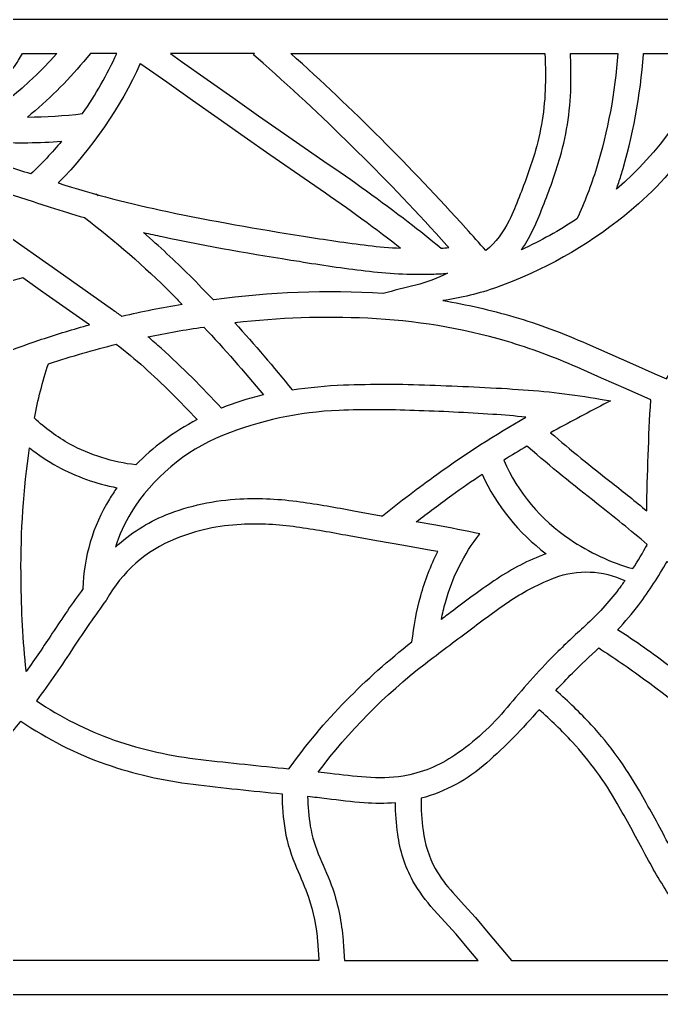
# Model space of a CAD drawing. Header units: centimetres. Extents: x 15.73 to 24.84, y -9 to -5.19.
# Drawn here: x 19.406 to 21.92, y -9 to -5.185 of the extents above; entities that cross this region are included whole.
import ezdxf

# ---------------------------------------------------------------- set-up
doc = ezdxf.new("R2010")
doc.units = ezdxf.units.CM
doc.header["$MEASUREMENT"] = 0
doc.layers.add('layer 1', color=7, linetype='Continuous')

msp = doc.modelspace()

# ---------------------------------------------------------------- linework, layer by layer
at = {"layer": 'layer 1', "color": 250, "lineweight": 30}
for points, knots in [([(24.84209, -5.18529), (24.84209, -5.18529), (24.84209, -9.00021), (24.84209, -9.00021), (24.84209, -9.00021), (24.84209, -9.00021), (15.72996, -9.00021), (15.72996, -9.00021), (15.72996, -9.00021), (15.72996, -9.00021), (15.72996, -5.18529), (15.72996, -5.18529), (15.72996, -5.18529), (15.72996, -5.18529), (24.84209, -5.18529), (24.84209, -5.18529)], [0, 0, 0, 0, 0.2, 0.2, 0.2, 0.2, 0.4, 0.4, 0.4, 0.4, 0.6, 0.6, 0.6, 0.6, 1, 1, 1, 1]), ([(19.05553, -5.69501), (19.04435, -5.6937), (19.03313, -5.69251), (19.02191, -5.69145), (19.02191, -5.69145), (19.15064, -5.6193), (19.26443, -5.52338), (19.35733, -5.40872), (19.35733, -5.40872), (19.37341, -5.38834), (19.38834, -5.36708), (19.40205, -5.34503), (19.40205, -5.34503), (19.40205, -5.34503), (19.41845, -5.31866), (19.41845, -5.31866), (19.41845, -5.31866), (19.41845, -5.31866), (19.55253, -5.31866), (19.55253, -5.31866), (19.55253, -5.31866), (19.41562, -5.47185), (19.25079, -5.59767), (19.06695, -5.68939), (19.06695, -5.68939), (19.06695, -5.68939), (19.05555, -5.69501), (19.05555, -5.69501)], [0, 0, 0, 0, 0.125, 0.125, 0.125, 0.125, 0.25, 0.25, 0.25, 0.25, 0.375, 0.375, 0.375, 0.375, 0.5, 0.5, 0.5, 0.5, 0.625, 0.625, 0.625, 0.625, 0.75, 0.75, 0.75, 0.75, 1, 1, 1, 1]), ([(19.78716, -5.31866), (19.74951, -5.40079), (19.70465, -5.47946), (19.65317, -5.55371), (19.65317, -5.55371), (19.58162, -5.56178), (19.5097, -5.56628), (19.43771, -5.56723), (19.43771, -5.56723), (19.51711, -5.50183), (19.59048, -5.42947), (19.65698, -5.35098), (19.65698, -5.35098), (19.65698, -5.35098), (19.68437, -5.31866), (19.68437, -5.31866), (19.68437, -5.31866), (19.68437, -5.31866), (19.78716, -5.31866), (19.78716, -5.31866)], [0, 0, 0, 0, 0.1666667, 0.1666667, 0.1666667, 0.1666667, 0.3333333, 0.3333333, 0.3333333, 0.3333333, 0.5, 0.5, 0.5, 0.5, 0.6666667, 0.6666667, 0.6666667, 0.6666667, 1, 1, 1, 1]), ([(21.0802, -6.06931), (21.0802, -6.06931), (21.08755, -6.07745), (21.08755, -6.07745), (21.08755, -6.07745), (21.07742, -6.07846), (21.06726, -6.07929), (21.0571, -6.07994), (21.0571, -6.07994), (21.01493, -6.04497), (20.97217, -6.01073), (20.9288, -5.97724), (20.9288, -5.97724), (20.82088, -5.89488), (20.71077, -5.81546), (20.59855, -5.73907), (20.59855, -5.73907), (20.59855, -5.73907), (20.44382, -5.63236), (20.44382, -5.63236), (20.44382, -5.63236), (20.44382, -5.63236), (20.34283, -5.56175), (20.34283, -5.56175), (20.34283, -5.56175), (20.34283, -5.56175), (20.24194, -5.49099), (20.24194, -5.49099), (20.24194, -5.49099), (20.24194, -5.49099), (20.14115, -5.42008), (20.14115, -5.42008), (20.14115, -5.42008), (20.14115, -5.42008), (20.04046, -5.34903), (20.04046, -5.34903), (20.04046, -5.34903), (20.04046, -5.34903), (19.99754, -5.31866), (19.99754, -5.31866), (19.99754, -5.31866), (19.99754, -5.31866), (20.32706, -5.31866), (20.32706, -5.31866), (20.32706, -5.31866), (20.32706, -5.31866), (20.32328, -5.32292), (20.32328, -5.32292), (20.32328, -5.32292), (20.32328, -5.32292), (20.36072, -5.35608), (20.36072, -5.35608), (20.36072, -5.35608), (20.61364, -5.58022), (20.85385, -5.81837), (21.0802, -6.06931)], [0, 0, 0, 0, 0.0666667, 0.0666667, 0.0666667, 0.0666667, 0.1333333, 0.1333333, 0.1333333, 0.1333333, 0.2, 0.2, 0.2, 0.2, 0.2666667, 0.2666667, 0.2666667, 0.2666667, 0.3333333, 0.3333333, 0.3333333, 0.3333333, 0.4, 0.4, 0.4, 0.4, 0.4666667, 0.4666667, 0.4666667, 0.4666667, 0.5333333, 0.5333333, 0.5333333, 0.5333333, 0.6, 0.6, 0.6, 0.6, 0.6666667, 0.6666667, 0.6666667, 0.6666667, 0.7333333, 0.7333333, 0.7333333, 0.7333333, 0.8, 0.8, 0.8, 0.8, 0.8666667, 0.8666667, 0.8666667, 0.8666667, 1, 1, 1, 1]), ([(20.46904, -5.31866), (20.46904, -5.31866), (21.46355, -5.31866), (21.46355, -5.31866), (21.46355, -5.31866), (21.46355, -5.31866), (21.4637, -5.32137), (21.4637, -5.32137), (21.4637, -5.32137), (21.46562, -5.35676), (21.46628, -5.3922), (21.46565, -5.42764), (21.46565, -5.42764), (21.46491, -5.51846), (21.45204, -5.6088), (21.42741, -5.69624), (21.42741, -5.69624), (21.40889, -5.75874), (21.38725, -5.82028), (21.36259, -5.88062), (21.36259, -5.88062), (21.35095, -5.91164), (21.33789, -5.9421), (21.32343, -5.9719), (21.32343, -5.9719), (21.30212, -6.01728), (21.27117, -6.0575), (21.23274, -6.0897), (21.23274, -6.0897), (21.2068, -6.06042), (21.1807, -6.03126), (21.15443, -6.00227), (21.15443, -6.00227), (20.93817, -5.76249), (20.70941, -5.53432), (20.46907, -5.31868)], [0, 0, 0, 0, 0.1, 0.1, 0.1, 0.1, 0.2, 0.2, 0.2, 0.2, 0.3, 0.3, 0.3, 0.3, 0.4, 0.4, 0.4, 0.4, 0.5, 0.5, 0.5, 0.5, 0.6, 0.6, 0.6, 0.6, 0.7, 0.7, 0.7, 0.7, 0.8, 0.8, 0.8, 0.8, 1, 1, 1, 1]), ([(21.94324, -6.5845), (21.94324, -6.5845), (21.93926, -6.59135), (21.93926, -6.59135), (21.93926, -6.59135), (21.93926, -6.59135), (21.8944, -6.57135), (21.8944, -6.57135), (21.8944, -6.57135), (21.8944, -6.57135), (21.80624, -6.53227), (21.80624, -6.53227), (21.80624, -6.53227), (21.80624, -6.53227), (21.71801, -6.49333), (21.71801, -6.49333), (21.71801, -6.49333), (21.71801, -6.49333), (21.62971, -6.45454), (21.62971, -6.45454), (21.62971, -6.45454), (21.53597, -6.41326), (21.43982, -6.37775), (21.34176, -6.34815), (21.34176, -6.34815), (21.25049, -6.32169), (21.15774, -6.30061), (21.06399, -6.285), (21.06399, -6.285), (21.13576, -6.27479), (21.20633, -6.25754), (21.27472, -6.2335), (21.27472, -6.2335), (21.45612, -6.16872), (21.62529, -6.07395), (21.77528, -5.95309), (21.77528, -5.95309), (21.97648, -5.79138), (22.1299, -5.57815), (22.21921, -5.33595), (22.21921, -5.33595), (22.21921, -5.33595), (22.22558, -5.31866), (22.22558, -5.31866), (22.22558, -5.31866), (22.22558, -5.31866), (22.44048, -5.31866), (22.44048, -5.31866), (22.44048, -5.31866), (22.44048, -5.31866), (22.44231, -5.32816), (22.44231, -5.32816), (22.44231, -5.32816), (22.44599, -5.34711), (22.4504, -5.36591), (22.45555, -5.38452), (22.45555, -5.38452), (22.46532, -5.41821), (22.47661, -5.45145), (22.48935, -5.48414), (22.48935, -5.48414), (22.43286, -5.57465), (22.37979, -5.66722), (22.33023, -5.76169), (22.33023, -5.76169), (22.29462, -5.83174), (22.26018, -5.90237), (22.22692, -5.97355), (22.22692, -5.97355), (22.18302, -6.06589), (22.13564, -6.15655), (22.08487, -6.2453), (22.08487, -6.2453), (22.0486, -6.30873), (22.02806, -6.37989), (22.02497, -6.45288), (22.02497, -6.45288), (22.02487, -6.45771), (22.02494, -6.46255), (22.02516, -6.46738), (22.02516, -6.46738), (21.99463, -6.50407), (21.96724, -6.54324), (21.94324, -6.5845)], [0, 0, 0, 0, 0.0454545, 0.0454545, 0.0454545, 0.0454545, 0.0909091, 0.0909091, 0.0909091, 0.0909091, 0.1363636, 0.1363636, 0.1363636, 0.1363636, 0.1818182, 0.1818182, 0.1818182, 0.1818182, 0.2272727, 0.2272727, 0.2272727, 0.2272727, 0.2727273, 0.2727273, 0.2727273, 0.2727273, 0.3181818, 0.3181818, 0.3181818, 0.3181818, 0.3636364, 0.3636364, 0.3636364, 0.3636364, 0.4090909, 0.4090909, 0.4090909, 0.4090909, 0.4545455, 0.4545455, 0.4545455, 0.4545455, 0.5, 0.5, 0.5, 0.5, 0.5454545, 0.5454545, 0.5454545, 0.5454545, 0.5909091, 0.5909091, 0.5909091, 0.5909091, 0.6363636, 0.6363636, 0.6363636, 0.6363636, 0.6818182, 0.6818182, 0.6818182, 0.6818182, 0.7272727, 0.7272727, 0.7272727, 0.7272727, 0.7727273, 0.7727273, 0.7727273, 0.7727273, 0.8181818, 0.8181818, 0.8181818, 0.8181818, 0.8636364, 0.8636364, 0.8636364, 0.8636364, 0.9090909, 0.9090909, 0.9090909, 0.9090909, 1, 1, 1, 1]), ([(21.56373, -5.31866), (21.56373, -5.31866), (21.74941, -5.31866), (21.74941, -5.31866), (21.74941, -5.31866), (21.73837, -5.47081), (21.71028, -5.62128), (21.66568, -5.76716), (21.66568, -5.76716), (21.64465, -5.83484), (21.61912, -5.90102), (21.58925, -5.96528), (21.58925, -5.96528), (21.51993, -6.01111), (21.44717, -6.05152), (21.37163, -6.08617), (21.37163, -6.08617), (21.38785, -6.06379), (21.40194, -6.03995), (21.41371, -6.01496), (21.41371, -6.01496), (21.4292, -5.98299), (21.44322, -5.95033), (21.45574, -5.91708), (21.45574, -5.91708), (21.4815, -5.8539), (21.50411, -5.7895), (21.52348, -5.72407), (21.52348, -5.72407), (21.55063, -5.62802), (21.56481, -5.52878), (21.56568, -5.42896), (21.56568, -5.42896), (21.5663, -5.39216), (21.56565, -5.35535), (21.56373, -5.3186)], [0, 0, 0, 0, 0.1, 0.1, 0.1, 0.1, 0.2, 0.2, 0.2, 0.2, 0.3, 0.3, 0.3, 0.3, 0.4, 0.4, 0.4, 0.4, 0.5, 0.5, 0.5, 0.5, 0.6, 0.6, 0.6, 0.6, 0.7, 0.7, 0.7, 0.7, 0.8, 0.8, 0.8, 0.8, 1, 1, 1, 1]), ([(21.74401, -5.84912), (21.75004, -5.83176), (21.75577, -5.8143), (21.76122, -5.79675), (21.76122, -5.79675), (21.80844, -5.64235), (21.83804, -5.48313), (21.84945, -5.32207), (21.84945, -5.32207), (21.84945, -5.32207), (21.84971, -5.31866), (21.84971, -5.31866), (21.84971, -5.31866), (21.84971, -5.31866), (22.11883, -5.31866), (22.11883, -5.31866), (22.11883, -5.31866), (22.0399, -5.52381), (21.91104, -5.70615), (21.74404, -5.84906)], [0, 0, 0, 0, 0.1666667, 0.1666667, 0.1666667, 0.1666667, 0.3333333, 0.3333333, 0.3333333, 0.3333333, 0.5, 0.5, 0.5, 0.5, 0.6666667, 0.6666667, 0.6666667, 0.6666667, 1, 1, 1, 1]), ([(19.87937, -5.35753), (19.87937, -5.35753), (19.88203, -5.35946), (19.88203, -5.35946), (19.88203, -5.35946), (19.88203, -5.35946), (19.98277, -5.43075), (19.98277, -5.43075), (19.98277, -5.43075), (19.98277, -5.43075), (20.08361, -5.5019), (20.08361, -5.5019), (20.08361, -5.5019), (20.08361, -5.5019), (20.18457, -5.57293), (20.18457, -5.57293), (20.18457, -5.57293), (20.18457, -5.57293), (20.28562, -5.64379), (20.28562, -5.64379), (20.28562, -5.64379), (20.28562, -5.64379), (20.38678, -5.71451), (20.38678, -5.71451), (20.38678, -5.71451), (20.38678, -5.71451), (20.54214, -5.82167), (20.54214, -5.82167), (20.54214, -5.82167), (20.65283, -5.89702), (20.76147, -5.97536), (20.86791, -6.05658), (20.86791, -6.05658), (20.87797, -6.06436), (20.888, -6.07219), (20.89801, -6.08005), (20.89801, -6.08005), (20.85592, -6.07804), (20.81392, -6.07445), (20.77208, -6.0693), (20.77208, -6.0693), (20.68708, -6.05902), (20.60232, -6.04683), (20.51787, -6.03274), (20.51787, -6.03274), (20.33974, -6.00553), (20.16235, -5.97359), (19.98592, -5.93696), (19.98592, -5.93696), (19.84136, -5.90698), (19.69842, -5.86959), (19.5577, -5.82498), (19.5577, -5.82498), (19.69145, -5.68916), (19.8003, -5.53099), (19.87937, -5.35753)], [0, 0, 0, 0, 0.0666667, 0.0666667, 0.0666667, 0.0666667, 0.1333333, 0.1333333, 0.1333333, 0.1333333, 0.2, 0.2, 0.2, 0.2, 0.2666667, 0.2666667, 0.2666667, 0.2666667, 0.3333333, 0.3333333, 0.3333333, 0.3333333, 0.4, 0.4, 0.4, 0.4, 0.4666667, 0.4666667, 0.4666667, 0.4666667, 0.5333333, 0.5333333, 0.5333333, 0.5333333, 0.6, 0.6, 0.6, 0.6, 0.6666667, 0.6666667, 0.6666667, 0.6666667, 0.7333333, 0.7333333, 0.7333333, 0.7333333, 0.8, 0.8, 0.8, 0.8, 0.8666667, 0.8666667, 0.8666667, 0.8666667, 1, 1, 1, 1]), ([(19.45119, -5.78967), (19.41995, -5.77948), (19.38866, -5.7694), (19.35733, -5.75946), (19.35733, -5.75946), (19.31098, -5.74487), (19.26401, -5.73236), (19.21654, -5.72194), (19.21654, -5.72194), (19.24713, -5.70391), (19.27716, -5.68495), (19.3066, -5.66509), (19.3066, -5.66509), (19.39471, -5.66909), (19.48297, -5.66795), (19.57094, -5.66169), (19.57094, -5.66169), (19.53351, -5.70659), (19.49352, -5.74933), (19.4512, -5.78969)], [0, 0, 0, 0, 0.1666667, 0.1666667, 0.1666667, 0.1666667, 0.3333333, 0.3333333, 0.3333333, 0.3333333, 0.5, 0.5, 0.5, 0.5, 0.6666667, 0.6666667, 0.6666667, 0.6666667, 1, 1, 1, 1]), ([(19.66099, -5.96033), (19.78129, -6.05195), (19.89536, -6.15151), (20.00241, -6.2583), (20.00241, -6.2583), (20.01625, -6.2722), (20.03003, -6.28618), (20.04372, -6.30022), (20.04372, -6.30022), (19.96448, -6.3134), (19.88569, -6.32916), (19.80748, -6.34747), (19.80748, -6.34747), (19.79518, -6.33844), (19.78278, -6.32954), (19.7703, -6.32077), (19.7703, -6.32077), (19.7703, -6.32077), (19.55587, -6.16987), (19.55587, -6.16987), (19.55587, -6.16987), (19.55587, -6.16987), (19.34152, -6.01877), (19.34152, -6.01877), (19.34152, -6.01877), (19.22797, -5.93876), (19.112, -5.86223), (18.99376, -5.78929), (18.99376, -5.78929), (19.10698, -5.79876), (19.21882, -5.82075), (19.32719, -5.85484), (19.32719, -5.85484), (19.39382, -5.87599), (19.46026, -5.89773), (19.52651, -5.92005), (19.52651, -5.92005), (19.57116, -5.9342), (19.61602, -5.94766), (19.66109, -5.96039)], [0, 0, 0, 0, 0.0909091, 0.0909091, 0.0909091, 0.0909091, 0.1818182, 0.1818182, 0.1818182, 0.1818182, 0.2727273, 0.2727273, 0.2727273, 0.2727273, 0.3636364, 0.3636364, 0.3636364, 0.3636364, 0.4545455, 0.4545455, 0.4545455, 0.4545455, 0.5454545, 0.5454545, 0.5454545, 0.5454545, 0.6363636, 0.6363636, 0.6363636, 0.6363636, 0.7272727, 0.7272727, 0.7272727, 0.7272727, 0.8181818, 0.8181818, 0.8181818, 0.8181818, 1, 1, 1, 1]), ([(20.82974, -6.25756), (20.60856, -6.24347), (20.38656, -6.2517), (20.16702, -6.28213), (20.16702, -6.28213), (20.16702, -6.28213), (20.16542, -6.28233), (20.16542, -6.28233), (20.16542, -6.28233), (20.13501, -6.2504), (20.10424, -6.2188), (20.07313, -6.18755), (20.07313, -6.18755), (20.01464, -6.12919), (19.95409, -6.07292), (19.89161, -6.01884), (19.89161, -6.01884), (19.91622, -6.02443), (19.94089, -6.02977), (19.96559, -6.0349), (19.96559, -6.0349), (20.14355, -6.07183), (20.32245, -6.10405), (20.50213, -6.13152), (20.50213, -6.13152), (20.5878, -6.14581), (20.67378, -6.15818), (20.76, -6.16861), (20.76, -6.16861), (20.84654, -6.17925), (20.93373, -6.18354), (21.0209, -6.18145), (21.0209, -6.18145), (21.04125, -6.18112), (21.06158, -6.18012), (21.08186, -6.17844), (21.08186, -6.17844), (21.04249, -6.19861), (21.00085, -6.21406), (20.95784, -6.22447), (20.95784, -6.22447), (20.91497, -6.23484), (20.87228, -6.24588), (20.82975, -6.25756)], [0, 0, 0, 0, 0.0833333, 0.0833333, 0.0833333, 0.0833333, 0.1666667, 0.1666667, 0.1666667, 0.1666667, 0.25, 0.25, 0.25, 0.25, 0.3333333, 0.3333333, 0.3333333, 0.3333333, 0.4166667, 0.4166667, 0.4166667, 0.4166667, 0.5, 0.5, 0.5, 0.5, 0.5833333, 0.5833333, 0.5833333, 0.5833333, 0.6666667, 0.6666667, 0.6666667, 0.6666667, 0.75, 0.75, 0.75, 0.75, 0.8333333, 0.8333333, 0.8333333, 0.8333333, 1, 1, 1, 1]), ([(19.41912, -6.19589), (19.41912, -6.19589), (19.49829, -6.25167), (19.49829, -6.25167), (19.49829, -6.25167), (19.49829, -6.25167), (19.68029, -6.37974), (19.68029, -6.37974), (19.68029, -6.37974), (19.61706, -6.39702), (19.55431, -6.41601), (19.4921, -6.43668), (19.4921, -6.43668), (19.36453, -6.47953), (19.24015, -6.53128), (19.11985, -6.5916), (19.11985, -6.5916), (19.09612, -6.50415), (19.06763, -6.41809), (19.03452, -6.33375), (19.03452, -6.33375), (19.06413, -6.32097), (19.09389, -6.30854), (19.12378, -6.29642), (19.12378, -6.29642), (19.22017, -6.25715), (19.31879, -6.22358), (19.41912, -6.19589)], [0, 0, 0, 0, 0.125, 0.125, 0.125, 0.125, 0.25, 0.25, 0.25, 0.25, 0.375, 0.375, 0.375, 0.375, 0.5, 0.5, 0.5, 0.5, 0.625, 0.625, 0.625, 0.625, 0.75, 0.75, 0.75, 0.75, 1, 1, 1, 1]), ([(21.87831, -6.67368), (21.86978, -6.81832), (21.86453, -6.96312), (21.86259, -7.10799), (21.86259, -7.10799), (21.81833, -7.07115), (21.77348, -7.03504), (21.72803, -6.99968), (21.72803, -6.99968), (21.64586, -6.93572), (21.56515, -6.86989), (21.48599, -6.80224), (21.48599, -6.80224), (21.55513, -6.76419), (21.6248, -6.72711), (21.69497, -6.691), (21.69497, -6.691), (21.69497, -6.691), (21.721, -6.67758), (21.721, -6.67758), (21.721, -6.67758), (21.721, -6.67758), (21.68052, -6.67052), (21.68052, -6.67052), (21.68052, -6.67052), (21.57405, -6.65199), (21.46667, -6.63928), (21.35882, -6.63248), (21.35882, -6.63248), (21.24356, -6.6249), (21.12818, -6.61941), (21.01272, -6.616), (21.01272, -6.616), (20.90019, -6.61108), (20.78753, -6.61082), (20.67497, -6.61523), (20.67497, -6.61523), (20.60757, -6.61783), (20.54038, -6.62427), (20.47371, -6.63454), (20.47371, -6.63454), (20.40184, -6.54468), (20.32703, -6.45723), (20.24939, -6.37231), (20.24939, -6.37231), (20.42217, -6.35228), (20.5963, -6.34628), (20.77005, -6.35432), (20.77005, -6.35432), (20.95407, -6.36272), (21.13648, -6.39287), (21.31343, -6.44407), (21.31343, -6.44407), (21.40743, -6.47247), (21.49963, -6.50655), (21.5895, -6.54613), (21.5895, -6.54613), (21.5895, -6.54613), (21.68584, -6.58846), (21.68584, -6.58846), (21.68584, -6.58846), (21.68584, -6.58846), (21.78212, -6.63099), (21.78212, -6.63099), (21.78212, -6.63099), (21.78212, -6.63099), (21.87831, -6.67368), (21.87831, -6.67368)], [0, 0, 0, 0, 0.0555556, 0.0555556, 0.0555556, 0.0555556, 0.1111111, 0.1111111, 0.1111111, 0.1111111, 0.1666667, 0.1666667, 0.1666667, 0.1666667, 0.2222222, 0.2222222, 0.2222222, 0.2222222, 0.2777778, 0.2777778, 0.2777778, 0.2777778, 0.3333333, 0.3333333, 0.3333333, 0.3333333, 0.3888889, 0.3888889, 0.3888889, 0.3888889, 0.4444444, 0.4444444, 0.4444444, 0.4444444, 0.5, 0.5, 0.5, 0.5, 0.5555556, 0.5555556, 0.5555556, 0.5555556, 0.6111111, 0.6111111, 0.6111111, 0.6111111, 0.6666667, 0.6666667, 0.6666667, 0.6666667, 0.7222222, 0.7222222, 0.7222222, 0.7222222, 0.7777778, 0.7777778, 0.7777778, 0.7777778, 0.8333333, 0.8333333, 0.8333333, 0.8333333, 0.8888889, 0.8888889, 0.8888889, 0.8888889, 1, 1, 1, 1]), ([(19.90947, -6.42725), (19.98191, -6.41203), (20.0548, -6.39909), (20.12804, -6.38846), (20.12804, -6.38846), (20.20862, -6.47451), (20.28661, -6.56297), (20.3619, -6.6537), (20.3619, -6.6537), (20.35845, -6.65459), (20.35499, -6.65546), (20.35152, -6.65627), (20.35152, -6.65627), (20.29875, -6.66898), (20.24703, -6.68568), (20.19681, -6.70627), (20.19681, -6.70627), (20.12215, -6.62419), (20.04348, -6.54587), (19.96109, -6.47155), (19.96109, -6.47155), (19.94414, -6.45653), (19.92696, -6.44178), (19.90957, -6.42729)], [0, 0, 0, 0, 0.1428571, 0.1428571, 0.1428571, 0.1428571, 0.2857143, 0.2857143, 0.2857143, 0.2857143, 0.4285714, 0.4285714, 0.4285714, 0.4285714, 0.5714286, 0.5714286, 0.5714286, 0.5714286, 0.7142857, 0.7142857, 0.7142857, 0.7142857, 1, 1, 1, 1]), ([(20.10187, -6.75077), (20.05599, -6.7751), (20.01198, -6.80273), (19.97014, -6.83347), (19.97014, -6.83347), (19.93156, -6.86175), (19.89552, -6.89332), (19.86241, -6.92786), (19.86241, -6.92786), (19.77169, -6.91761), (19.68375, -6.89005), (19.60338, -6.84673), (19.60338, -6.84673), (19.55322, -6.81887), (19.50671, -6.7849), (19.4649, -6.74562), (19.4649, -6.74562), (19.47799, -6.67353), (19.49622, -6.60247), (19.51946, -6.53299), (19.51946, -6.53299), (19.51946, -6.53299), (19.52384, -6.53154), (19.52384, -6.53154), (19.52384, -6.53154), (19.60993, -6.50292), (19.69709, -6.47764), (19.78513, -6.45577), (19.78513, -6.45577), (19.82253, -6.48458), (19.85893, -6.51469), (19.89428, -6.54599), (19.89428, -6.54599), (19.96647, -6.61112), (20.03574, -6.67945), (20.10185, -6.75074)], [0, 0, 0, 0, 0.1, 0.1, 0.1, 0.1, 0.2, 0.2, 0.2, 0.2, 0.3, 0.3, 0.3, 0.3, 0.4, 0.4, 0.4, 0.4, 0.5, 0.5, 0.5, 0.5, 0.6, 0.6, 0.6, 0.6, 0.7, 0.7, 0.7, 0.7, 0.8, 0.8, 0.8, 0.8, 1, 1, 1, 1]), ([(20.71546, -7.10774), (20.64582, -7.09392), (20.5758, -7.0821), (20.50548, -7.07227), (20.50548, -7.07227), (20.42743, -7.06108), (20.34851, -7.05738), (20.26976, -7.06123), (20.26976, -7.06123), (20.17019, -7.06563), (20.0721, -7.08683), (19.9796, -7.12394), (19.9796, -7.12394), (19.90647, -7.15342), (19.83948, -7.19617), (19.78193, -7.25004), (19.78193, -7.25004), (19.79671, -7.2025), (19.81732, -7.15696), (19.84329, -7.11448), (19.84329, -7.11448), (19.92782, -6.97903), (20.05302, -6.87369), (20.2009, -6.81348), (20.2009, -6.81348), (20.34629, -6.75431), (20.50094, -6.72093), (20.65779, -6.71485), (20.65779, -6.71485), (20.75606, -6.71101), (20.85444, -6.71124), (20.95268, -6.71556), (20.95268, -6.71556), (21.05514, -6.71855), (21.15753, -6.72342), (21.25979, -6.73017), (21.25979, -6.73017), (21.30299, -6.7329), (21.34611, -6.7367), (21.38912, -6.74159), (21.38912, -6.74159), (21.26907, -6.80971), (21.15286, -6.88437), (21.04101, -6.96524), (21.04101, -6.96524), (20.96833, -7.01738), (20.89713, -7.07152), (20.82746, -7.12763), (20.82746, -7.12763), (20.82746, -7.12763), (20.82232, -7.12671), (20.82232, -7.12671), (20.82232, -7.12671), (20.82232, -7.12671), (20.71546, -7.10774), (20.71546, -7.10774)], [0, 0, 0, 0, 0.0666667, 0.0666667, 0.0666667, 0.0666667, 0.1333333, 0.1333333, 0.1333333, 0.1333333, 0.2, 0.2, 0.2, 0.2, 0.2666667, 0.2666667, 0.2666667, 0.2666667, 0.3333333, 0.3333333, 0.3333333, 0.3333333, 0.4, 0.4, 0.4, 0.4, 0.4666667, 0.4666667, 0.4666667, 0.4666667, 0.5333333, 0.5333333, 0.5333333, 0.5333333, 0.6, 0.6, 0.6, 0.6, 0.6666667, 0.6666667, 0.6666667, 0.6666667, 0.7333333, 0.7333333, 0.7333333, 0.7333333, 0.8, 0.8, 0.8, 0.8, 0.8666667, 0.8666667, 0.8666667, 0.8666667, 1, 1, 1, 1]), ([(19.65499, -7.41219), (19.61362, -7.46942), (19.57352, -7.52755), (19.53471, -7.58655), (19.53471, -7.58655), (19.50171, -7.63707), (19.46769, -7.68693), (19.43269, -7.7361), (19.43269, -7.7361), (19.43178, -7.72872), (19.43094, -7.72134), (19.43018, -7.71395), (19.43018, -7.71395), (19.41858, -7.59406), (19.4126, -7.47367), (19.41228, -7.35322), (19.41228, -7.35322), (19.41086, -7.18866), (19.42209, -7.02421), (19.44589, -6.86136), (19.44589, -6.86136), (19.4803, -6.8887), (19.51691, -6.91314), (19.55534, -6.93446), (19.55534, -6.93446), (19.62819, -6.97381), (19.70658, -7.00182), (19.78787, -7.01757), (19.78787, -7.01757), (19.7775, -7.03202), (19.7676, -7.04681), (19.75817, -7.06192), (19.75817, -7.06192), (19.69351, -7.1676), (19.65789, -7.28842), (19.65492, -7.41228)], [0, 0, 0, 0, 0.1, 0.1, 0.1, 0.1, 0.2, 0.2, 0.2, 0.2, 0.3, 0.3, 0.3, 0.3, 0.4, 0.4, 0.4, 0.4, 0.5, 0.5, 0.5, 0.5, 0.6, 0.6, 0.6, 0.6, 0.7, 0.7, 0.7, 0.7, 0.8, 0.8, 0.8, 0.8, 1, 1, 1, 1]), ([(21.39339, -6.85459), (21.39339, -6.85459), (21.39864, -6.85904), (21.39864, -6.85904), (21.39864, -6.85904), (21.48611, -6.93447), (21.57547, -7.00769), (21.66662, -7.07864), (21.66662, -7.07864), (21.73364, -7.13096), (21.79965, -7.18459), (21.86459, -7.23948), (21.86459, -7.23948), (21.84682, -7.27162), (21.82797, -7.30316), (21.80807, -7.33402), (21.80807, -7.33402), (21.72026, -7.3093), (21.63702, -7.27046), (21.56164, -7.21907), (21.56164, -7.21907), (21.44751, -7.14282), (21.35752, -7.03545), (21.30233, -6.90978), (21.30233, -6.90978), (21.33242, -6.89095), (21.36278, -6.87255), (21.39339, -6.85459)], [0, 0, 0, 0, 0.125, 0.125, 0.125, 0.125, 0.25, 0.25, 0.25, 0.25, 0.375, 0.375, 0.375, 0.375, 0.5, 0.5, 0.5, 0.5, 0.625, 0.625, 0.625, 0.625, 0.75, 0.75, 0.75, 0.75, 1, 1, 1, 1]), ([(20.95952, -7.15076), (21.00547, -7.11515), (21.05209, -7.0804), (21.09933, -7.0465), (21.09933, -7.0465), (21.13818, -7.01842), (21.17758, -6.99108), (21.21749, -6.96454), (21.21749, -6.96454), (21.27415, -7.08736), (21.36032, -7.19416), (21.46839, -7.27551), (21.46839, -7.27551), (21.46839, -7.27551), (21.46663, -7.27619), (21.46663, -7.27619), (21.46663, -7.27619), (21.39912, -7.30138), (21.33484, -7.33444), (21.27509, -7.3747), (21.27509, -7.3747), (21.21727, -7.4136), (21.16078, -7.45443), (21.10572, -7.49711), (21.10572, -7.49711), (21.08988, -7.50881), (21.07408, -7.52058), (21.05832, -7.53242), (21.05832, -7.53242), (21.06285, -7.51017), (21.06813, -7.48807), (21.07415, -7.46617), (21.07415, -7.46617), (21.10013, -7.36836), (21.14616, -7.27699), (21.2093, -7.19788), (21.2093, -7.19788), (21.15175, -7.18572), (21.09403, -7.17441), (21.03614, -7.16398), (21.03614, -7.16398), (21.03614, -7.16398), (20.9596, -7.15071), (20.9596, -7.15071)], [0, 0, 0, 0, 0.0833333, 0.0833333, 0.0833333, 0.0833333, 0.1666667, 0.1666667, 0.1666667, 0.1666667, 0.25, 0.25, 0.25, 0.25, 0.3333333, 0.3333333, 0.3333333, 0.3333333, 0.4166667, 0.4166667, 0.4166667, 0.4166667, 0.5, 0.5, 0.5, 0.5, 0.5833333, 0.5833333, 0.5833333, 0.5833333, 0.6666667, 0.6666667, 0.6666667, 0.6666667, 0.75, 0.75, 0.75, 0.75, 0.8333333, 0.8333333, 0.8333333, 0.8333333, 1, 1, 1, 1]), ([(20.69691, -7.20603), (20.69691, -7.20603), (20.80418, -7.22507), (20.80418, -7.22507), (20.80418, -7.22507), (20.80418, -7.22507), (20.91148, -7.24389), (20.91148, -7.24389), (20.91148, -7.24389), (20.91148, -7.24389), (21.01881, -7.2625), (21.01881, -7.2625), (21.01881, -7.2625), (21.01881, -7.2625), (21.04501, -7.26726), (21.04501, -7.26726), (21.04501, -7.26726), (21.01614, -7.32221), (20.99352, -7.3802), (20.97755, -7.44017), (20.97755, -7.44017), (20.96139, -7.49925), (20.94992, -7.55951), (20.94322, -7.62041), (20.94322, -7.62041), (20.85184, -7.69151), (20.76535, -7.76867), (20.68429, -7.85135), (20.68429, -7.85135), (20.6032, -7.93407), (20.52872, -8.02299), (20.4615, -8.11732), (20.4615, -8.11732), (20.34625, -8.10584), (20.23106, -8.09363), (20.11594, -8.08072), (20.11594, -8.08072), (20.00051, -8.06779), (19.8868, -8.04227), (19.7769, -8.00466), (19.7769, -8.00466), (19.66958, -7.96635), (19.56742, -7.91481), (19.47286, -7.85123), (19.47286, -7.85123), (19.52328, -7.78262), (19.57181, -7.71263), (19.6184, -7.64133), (19.6184, -7.64133), (19.65922, -7.5793), (19.7015, -7.51824), (19.74518, -7.4582), (19.74518, -7.4582), (19.74518, -7.4582), (19.74696, -7.45577), (19.74696, -7.45577), (19.74696, -7.45577), (19.80681, -7.34747), (19.9022, -7.26305), (20.01694, -7.21674), (20.01694, -7.21674), (20.099, -7.18382), (20.18608, -7.16503), (20.27441, -7.16115), (20.27441, -7.16115), (20.34693, -7.1576), (20.41963, -7.161), (20.4915, -7.1713), (20.4915, -7.1713), (20.56029, -7.18092), (20.62879, -7.1925), (20.69691, -7.20603)], [0, 0, 0, 0, 0.0526316, 0.0526316, 0.0526316, 0.0526316, 0.1052632, 0.1052632, 0.1052632, 0.1052632, 0.1578947, 0.1578947, 0.1578947, 0.1578947, 0.2105263, 0.2105263, 0.2105263, 0.2105263, 0.2631579, 0.2631579, 0.2631579, 0.2631579, 0.3157895, 0.3157895, 0.3157895, 0.3157895, 0.3684211, 0.3684211, 0.3684211, 0.3684211, 0.4210526, 0.4210526, 0.4210526, 0.4210526, 0.4736842, 0.4736842, 0.4736842, 0.4736842, 0.5263158, 0.5263158, 0.5263158, 0.5263158, 0.5789474, 0.5789474, 0.5789474, 0.5789474, 0.6315789, 0.6315789, 0.6315789, 0.6315789, 0.6842105, 0.6842105, 0.6842105, 0.6842105, 0.7368421, 0.7368421, 0.7368421, 0.7368421, 0.7894737, 0.7894737, 0.7894737, 0.7894737, 0.8421053, 0.8421053, 0.8421053, 0.8421053, 0.8947368, 0.8947368, 0.8947368, 0.8947368, 1, 1, 1, 1]), ([(21.86168, -7.24452), (21.86168, -7.24452), (21.86168, -7.24762), (21.86168, -7.24762), (21.86168, -7.24762), (21.86168, -7.24762), (21.86065, -7.24641), (21.86065, -7.24641)], [0, 0, 0, 0, 0.3333333, 0.3333333, 0.3333333, 0.3333333, 1, 1, 1, 1]), ([(23.3454, -8.86684), (23.3454, -8.86684), (23.07299, -8.86684), (23.07299, -8.86684), (23.07299, -8.86684), (23.07299, -8.86684), (23.05774, -8.84124), (23.05774, -8.84124), (23.05774, -8.84124), (22.94261, -8.64797), (22.80353, -8.4701), (22.64371, -8.31176), (22.64371, -8.31176), (22.41465, -8.08482), (22.16925, -7.87504), (21.90944, -7.68407), (21.90944, -7.68407), (21.85675, -7.64567), (21.80311, -7.60858), (21.74857, -7.57287), (21.74857, -7.57287), (21.77816, -7.5418), (21.80604, -7.50915), (21.83207, -7.47505), (21.83207, -7.47505), (21.87211, -7.42095), (21.90882, -7.36447), (21.94197, -7.3059), (21.94197, -7.3059), (22.01743, -7.37236), (22.09477, -7.43665), (22.17393, -7.49867), (22.17393, -7.49867), (22.26199, -7.56651), (22.34682, -7.63844), (22.42817, -7.71418), (22.42817, -7.71418), (22.42817, -7.71418), (22.48089, -7.76383), (22.48089, -7.76383), (22.48089, -7.76383), (22.48089, -7.76383), (22.53343, -7.81356), (22.53343, -7.81356), (22.53343, -7.81356), (22.53343, -7.81356), (22.58581, -7.86346), (22.58581, -7.86346), (22.58581, -7.86346), (22.58581, -7.86346), (22.63805, -7.91352), (22.63805, -7.91352), (22.63805, -7.91352), (22.63805, -7.91352), (22.69013, -7.96372), (22.69013, -7.96372), (22.69013, -7.96372), (22.75167, -8.02091), (22.81245, -8.07893), (22.87239, -8.1378), (22.87239, -8.1378), (22.93562, -8.19936), (22.99459, -8.26515), (23.0489, -8.33471), (23.0489, -8.33471), (23.09095, -8.38947), (23.12882, -8.44733), (23.16217, -8.50778), (23.16217, -8.50778), (23.19062, -8.55902), (23.22146, -8.60891), (23.25458, -8.65726), (23.25458, -8.65726), (23.27026, -8.68216), (23.28409, -8.70816), (23.29599, -8.73508), (23.29599, -8.73508), (23.31466, -8.77813), (23.33115, -8.8221), (23.34539, -8.86684)], [0, 0, 0, 0, 0.047619, 0.047619, 0.047619, 0.047619, 0.0952381, 0.0952381, 0.0952381, 0.0952381, 0.1428571, 0.1428571, 0.1428571, 0.1428571, 0.1904762, 0.1904762, 0.1904762, 0.1904762, 0.2380952, 0.2380952, 0.2380952, 0.2380952, 0.2857143, 0.2857143, 0.2857143, 0.2857143, 0.3333333, 0.3333333, 0.3333333, 0.3333333, 0.3809524, 0.3809524, 0.3809524, 0.3809524, 0.4285714, 0.4285714, 0.4285714, 0.4285714, 0.4761905, 0.4761905, 0.4761905, 0.4761905, 0.5238095, 0.5238095, 0.5238095, 0.5238095, 0.5714286, 0.5714286, 0.5714286, 0.5714286, 0.6190476, 0.6190476, 0.6190476, 0.6190476, 0.6666667, 0.6666667, 0.6666667, 0.6666667, 0.7142857, 0.7142857, 0.7142857, 0.7142857, 0.7619048, 0.7619048, 0.7619048, 0.7619048, 0.8095238, 0.8095238, 0.8095238, 0.8095238, 0.8571429, 0.8571429, 0.8571429, 0.8571429, 0.9047619, 0.9047619, 0.9047619, 0.9047619, 1, 1, 1, 1]), ([(21.77657, -7.38091), (21.76858, -7.39234), (21.76045, -7.40366), (21.75216, -7.41486), (21.75216, -7.41486), (21.71313, -7.46592), (21.66963, -7.51344), (21.62218, -7.5568), (21.62218, -7.5568), (21.58112, -7.59437), (21.5407, -7.63262), (21.50096, -7.67158), (21.50096, -7.67158), (21.43623, -7.73748), (21.37442, -7.80619), (21.31571, -7.87748), (21.31571, -7.87748), (21.25673, -7.94913), (21.18767, -8.01188), (21.11075, -8.06379), (21.11075, -8.06379), (21.04984, -8.1051), (20.98086, -8.13311), (20.90837, -8.14592), (20.90837, -8.14592), (20.86056, -8.1529), (20.8121, -8.15442), (20.76395, -8.15045), (20.76395, -8.15045), (20.71659, -8.14683), (20.66934, -8.14173), (20.62231, -8.13518), (20.62231, -8.13518), (20.60698, -8.13329), (20.59165, -8.13146), (20.57631, -8.12969), (20.57631, -8.12969), (20.69584, -7.97008), (20.83665, -7.82753), (20.99476, -7.70602), (20.99476, -7.70602), (21.05152, -7.6624), (21.1087, -7.61931), (21.16626, -7.57675), (21.16626, -7.57675), (21.21978, -7.53521), (21.27469, -7.49551), (21.3309, -7.45769), (21.3309, -7.45769), (21.38425, -7.42175), (21.44168, -7.39223), (21.50196, -7.36976), (21.50196, -7.36976), (21.59113, -7.33571), (21.69043, -7.33978), (21.77654, -7.38095)], [0, 0, 0, 0, 0.0666667, 0.0666667, 0.0666667, 0.0666667, 0.1333333, 0.1333333, 0.1333333, 0.1333333, 0.2, 0.2, 0.2, 0.2, 0.2666667, 0.2666667, 0.2666667, 0.2666667, 0.3333333, 0.3333333, 0.3333333, 0.3333333, 0.4, 0.4, 0.4, 0.4, 0.4666667, 0.4666667, 0.4666667, 0.4666667, 0.5333333, 0.5333333, 0.5333333, 0.5333333, 0.6, 0.6, 0.6, 0.6, 0.6666667, 0.6666667, 0.6666667, 0.6666667, 0.7333333, 0.7333333, 0.7333333, 0.7333333, 0.8, 0.8, 0.8, 0.8, 0.8666667, 0.8666667, 0.8666667, 0.8666667, 1, 1, 1, 1]), ([(22.95634, -8.86684), (22.95634, -8.86684), (22.31225, -8.86684), (22.31225, -8.86684), (22.31225, -8.86684), (22.31225, -8.86684), (22.26949, -8.82926), (22.26949, -8.82926), (22.26949, -8.82926), (22.18139, -8.75189), (22.10396, -8.66312), (22.03927, -8.56534), (22.03927, -8.56534), (22.00353, -8.5098), (21.97011, -8.45281), (21.93907, -8.3945), (21.93907, -8.3945), (21.90509, -8.33022), (21.86997, -8.26656), (21.83372, -8.20352), (21.83372, -8.20352), (21.78095, -8.11051), (21.71776, -8.02384), (21.64537, -7.94514), (21.64537, -7.94514), (21.60157, -7.898), (21.55532, -7.8532), (21.50682, -7.81092), (21.50682, -7.81092), (21.52793, -7.7877), (21.54949, -7.7649), (21.57148, -7.74251), (21.57148, -7.74251), (21.60541, -7.70928), (21.63984, -7.67656), (21.67475, -7.64435), (21.67475, -7.64435), (21.73444, -7.68278), (21.79299, -7.72294), (21.85035, -7.76478), (21.85035, -7.76478), (22.10794, -7.95413), (22.35111, -8.16245), (22.57777, -8.38793), (22.57777, -8.38793), (22.72253, -8.53194), (22.84965, -8.69275), (22.95635, -8.86685)], [0, 0, 0, 0, 0.0769231, 0.0769231, 0.0769231, 0.0769231, 0.1538462, 0.1538462, 0.1538462, 0.1538462, 0.2307692, 0.2307692, 0.2307692, 0.2307692, 0.3076923, 0.3076923, 0.3076923, 0.3076923, 0.3846154, 0.3846154, 0.3846154, 0.3846154, 0.4615385, 0.4615385, 0.4615385, 0.4615385, 0.5384615, 0.5384615, 0.5384615, 0.5384615, 0.6153846, 0.6153846, 0.6153846, 0.6153846, 0.6923077, 0.6923077, 0.6923077, 0.6923077, 0.7692308, 0.7692308, 0.7692308, 0.7692308, 0.8461538, 0.8461538, 0.8461538, 0.8461538, 1, 1, 1, 1]), ([(21.10317, -8.6013), (21.07685, -8.5726), (21.0537, -8.54112), (21.03412, -8.50746), (21.03412, -8.50746), (21.00944, -8.46118), (20.99329, -8.4108), (20.98649, -8.3588), (20.98649, -8.3588), (20.98059, -8.31703), (20.97801, -8.27484), (20.97877, -8.23266), (20.97877, -8.23266), (21.07408, -8.20706), (21.16208, -8.15961), (21.23582, -8.09401), (21.23582, -8.09401), (21.30863, -8.02924), (21.37709, -7.95973), (21.44074, -7.88593), (21.44074, -7.88593), (21.48664, -7.926), (21.53043, -7.96843), (21.57192, -8.01304), (21.57192, -8.01304), (21.63917, -8.08619), (21.69789, -8.16679), (21.74693, -8.25323), (21.74693, -8.25323), (21.78262, -8.31533), (21.81722, -8.37806), (21.8507, -8.44139), (21.8507, -8.44139), (21.88313, -8.50233), (21.91808, -8.56188), (21.95545, -8.61993), (21.95545, -8.61993), (22.01485, -8.7098), (22.08425, -8.79262), (22.16234, -8.86684), (22.16234, -8.86684), (22.16234, -8.86684), (21.33232, -8.86684), (21.33232, -8.86684), (21.33232, -8.86684), (21.33232, -8.86684), (21.30547, -8.83475), (21.30547, -8.83475), (21.30547, -8.83475), (21.30547, -8.83475), (21.24848, -8.76674), (21.24848, -8.76674), (21.24848, -8.76674), (21.24848, -8.76674), (21.1914, -8.69883), (21.1914, -8.69883), (21.1914, -8.69883), (21.1914, -8.69883), (21.14723, -8.65009), (21.14723, -8.65009), (21.14723, -8.65009), (21.14723, -8.65009), (21.10317, -8.6013), (21.10317, -8.6013)], [0, 0, 0, 0, 0.0588235, 0.0588235, 0.0588235, 0.0588235, 0.1176471, 0.1176471, 0.1176471, 0.1176471, 0.1764706, 0.1764706, 0.1764706, 0.1764706, 0.2352941, 0.2352941, 0.2352941, 0.2352941, 0.2941176, 0.2941176, 0.2941176, 0.2941176, 0.3529412, 0.3529412, 0.3529412, 0.3529412, 0.4117647, 0.4117647, 0.4117647, 0.4117647, 0.4705882, 0.4705882, 0.4705882, 0.4705882, 0.5294118, 0.5294118, 0.5294118, 0.5294118, 0.5882353, 0.5882353, 0.5882353, 0.5882353, 0.6470588, 0.6470588, 0.6470588, 0.6470588, 0.7058824, 0.7058824, 0.7058824, 0.7058824, 0.7647059, 0.7647059, 0.7647059, 0.7647059, 0.8235294, 0.8235294, 0.8235294, 0.8235294, 0.8823529, 0.8823529, 0.8823529, 0.8823529, 1, 1, 1, 1]), ([(20.57833, -8.86684), (20.57833, -8.86684), (19.164, -8.86684), (19.164, -8.86684), (19.164, -8.86684), (19.164, -8.86684), (19.16392, -8.8649), (19.16392, -8.8649), (19.16392, -8.8649), (19.1629, -8.83843), (19.16217, -8.81196), (19.16175, -8.78549), (19.16175, -8.78549), (19.16152, -8.70472), (19.15844, -8.62397), (19.15253, -8.54342), (19.15253, -8.54342), (19.14884, -8.49867), (19.14754, -8.45376), (19.14862, -8.40888), (19.14862, -8.40888), (19.14949, -8.36593), (19.15711, -8.32339), (19.1712, -8.2828), (19.1712, -8.2828), (19.18766, -8.23743), (19.20979, -8.19431), (19.23703, -8.15447), (19.23703, -8.15447), (19.26998, -8.10573), (19.30552, -8.05877), (19.34347, -8.01381), (19.34347, -8.01381), (19.36656, -7.98645), (19.38927, -7.95876), (19.41158, -7.93074), (19.41158, -7.93074), (19.51482, -8.00063), (19.62644, -8.05719), (19.74387, -8.09908), (19.74387, -8.09908), (19.85479, -8.13709), (19.96936, -8.16332), (20.08577, -8.17734), (20.08577, -8.17734), (20.20185, -8.19132), (20.31809, -8.20393), (20.43447, -8.21517), (20.43447, -8.21517), (20.43467, -8.26305), (20.4386, -8.31084), (20.4462, -8.35812), (20.4462, -8.35812), (20.45529, -8.40877), (20.47049, -8.45811), (20.49146, -8.5051), (20.49146, -8.5051), (20.50828, -8.54282), (20.52396, -8.58106), (20.53847, -8.61973), (20.53847, -8.61973), (20.55719, -8.67668), (20.56894, -8.73572), (20.57341, -8.79551), (20.57341, -8.79551), (20.57557, -8.81923), (20.57721, -8.843), (20.57833, -8.8668)], [0, 0, 0, 0, 0.0555556, 0.0555556, 0.0555556, 0.0555556, 0.1111111, 0.1111111, 0.1111111, 0.1111111, 0.1666667, 0.1666667, 0.1666667, 0.1666667, 0.2222222, 0.2222222, 0.2222222, 0.2222222, 0.2777778, 0.2777778, 0.2777778, 0.2777778, 0.3333333, 0.3333333, 0.3333333, 0.3333333, 0.3888889, 0.3888889, 0.3888889, 0.3888889, 0.4444444, 0.4444444, 0.4444444, 0.4444444, 0.5, 0.5, 0.5, 0.5, 0.5555556, 0.5555556, 0.5555556, 0.5555556, 0.6111111, 0.6111111, 0.6111111, 0.6111111, 0.6666667, 0.6666667, 0.6666667, 0.6666667, 0.7222222, 0.7222222, 0.7222222, 0.7222222, 0.7777778, 0.7777778, 0.7777778, 0.7777778, 0.8333333, 0.8333333, 0.8333333, 0.8333333, 0.8888889, 0.8888889, 0.8888889, 0.8888889, 1, 1, 1, 1]), ([(21.02914, -8.66858), (21.02914, -8.66858), (21.11605, -8.76467), (21.11605, -8.76467), (21.11605, -8.76467), (21.11605, -8.76467), (21.17246, -8.83174), (21.17246, -8.83174), (21.17246, -8.83174), (21.17246, -8.83174), (21.20185, -8.86684), (21.20185, -8.86684), (21.20185, -8.86684), (21.20185, -8.86684), (20.67847, -8.86684), (20.67847, -8.86684), (20.67847, -8.86684), (20.67847, -8.86684), (20.67836, -8.86453), (20.67836, -8.86453), (20.67836, -8.86453), (20.67718, -8.83878), (20.67543, -8.81306), (20.67313, -8.78739), (20.67313, -8.78739), (20.66792, -8.71902), (20.6544, -8.65158), (20.63284, -8.58649), (20.63284, -8.58649), (20.61741, -8.54529), (20.60073, -8.50454), (20.58281, -8.46435), (20.58281, -8.46435), (20.56525, -8.425), (20.55249, -8.38368), (20.5448, -8.3413), (20.5448, -8.3413), (20.53868, -8.30302), (20.53528, -8.26436), (20.53459, -8.22561), (20.53459, -8.22561), (20.5595, -8.2284), (20.58439, -8.23132), (20.60928, -8.23437), (20.60928, -8.23437), (20.65802, -8.24113), (20.70696, -8.24641), (20.75602, -8.25016), (20.75602, -8.25016), (20.79683, -8.25351), (20.83783, -8.25346), (20.87863, -8.25), (20.87863, -8.25), (20.87876, -8.29091), (20.88169, -8.33175), (20.88737, -8.37227), (20.88737, -8.37227), (20.89586, -8.43666), (20.91596, -8.49895), (20.94673, -8.55616), (20.94673, -8.55616), (20.97005, -8.59651), (20.99767, -8.6342), (21.02914, -8.66858)], [0, 0, 0, 0, 0.0588235, 0.0588235, 0.0588235, 0.0588235, 0.1176471, 0.1176471, 0.1176471, 0.1176471, 0.1764706, 0.1764706, 0.1764706, 0.1764706, 0.2352941, 0.2352941, 0.2352941, 0.2352941, 0.2941176, 0.2941176, 0.2941176, 0.2941176, 0.3529412, 0.3529412, 0.3529412, 0.3529412, 0.4117647, 0.4117647, 0.4117647, 0.4117647, 0.4705882, 0.4705882, 0.4705882, 0.4705882, 0.5294118, 0.5294118, 0.5294118, 0.5294118, 0.5882353, 0.5882353, 0.5882353, 0.5882353, 0.6470588, 0.6470588, 0.6470588, 0.6470588, 0.7058824, 0.7058824, 0.7058824, 0.7058824, 0.7647059, 0.7647059, 0.7647059, 0.7647059, 0.8235294, 0.8235294, 0.8235294, 0.8235294, 0.8823529, 0.8823529, 0.8823529, 0.8823529, 1, 1, 1, 1])]:
    msp.add_open_spline(points, degree=3, knots=knots, dxfattribs=at)
for points in [[(19.7143, -5.87521), (19.7143, -5.87521), (19.70638, -5.8692), (19.70638, -5.8692)], [(21.68964, -7.63066), (21.68964, -7.63066), (21.6898, -7.63052), (21.6898, -7.63052)]]:
    msp.add_open_spline(points, degree=3, dxfattribs=at)

doc.saveas('drawing.dxf')
